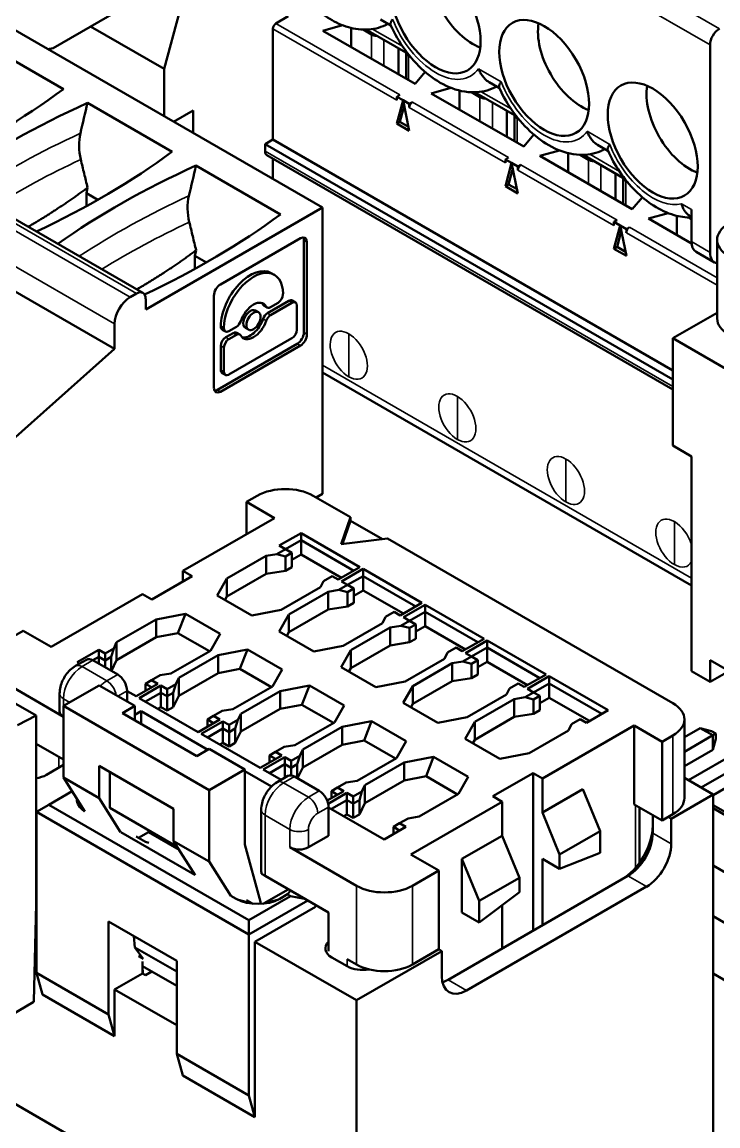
# Model space of a CAD drawing. Header units: millimetres. Extents: x 3100 to 5091, y 868 to 1900.
# Drawn here: x 4129.36 to 4145.22, y 1702.37 to 1727.55 of the extents above; entities that cross this region are included whole.
import ezdxf

# ---------------------------------------------------------------- set-up
doc = ezdxf.new("R2010")
doc.units = ezdxf.units.MM
doc.header["$LTSCALE"] = 1.8
doc.layers.add('외형선(ISO)', color=7, linetype='Continuous', lineweight=50)
doc.layers.add('좁은 외형선(ISO)', color=7, linetype='Continuous', lineweight=35)

msp = doc.modelspace()

# ---------------------------------------------------------------- linework, layer by layer
at = {"layer": '외형선(ISO)'}
for p, q in [((4126.163, 1729.117), (4136.204, 1723.32)), ((4132.436, 1728.329), (4130.066, 1726.961)), ((4132.598, 1726.485), (4132.951, 1727.81)), ((4135.421, 1727.685), (4135.143, 1727.525)), ((4137.764, 1727.476), (4137.529, 1727.612)), ((4130.919, 1727.454), (4132.598, 1726.485)), ((4135.073, 1724.871), (4135.073, 1727.402)), ((4136.659, 1727.483), (4136.211, 1727.357)), ((4136.211, 1727.357), (4138.318, 1726.141)), ((4136.858, 1726.984), (4136.858, 1727.42)), ((4137.321, 1727.272), (4137.131, 1727.381)), ((4137.196, 1727.381), (4138.159, 1726.826)), ((4122.071, 1727.172), (4132.111, 1721.375)), ((4128.371, 1727.137), (4130.299, 1726.023)), ((4145.043, 1722.299), (4145.043, 1727.035)), ((4129.946, 1726.933), (4130.066, 1726.961)), ((4130.066, 1726.961), (4130.066, 1726.961)), ((4137.937, 1726.361), (4137.937, 1726.954)), ((4138.111, 1726.853), (4138.111, 1726.26)), ((4138.215, 1726.756), (4138.17, 1726.782)), ((4141.937, 1726.777), (4142.03, 1726.617)), ((4132.598, 1725.402), (4132.598, 1726.485)), ((4138.318, 1726.141), (4138.549, 1726.415)), ((4138.686, 1725.928), (4139.134, 1726.054)), ((4140.239, 1726.047), (4140.003, 1726.183)), ((4131.466, 1720.095), (4121.426, 1725.892)), ((4138.043, 1725.769), (4137.9, 1725.239)), ((4137.901, 1725.851), (4137.972, 1725.892)), ((4137.901, 1725.851), (4138.043, 1725.769)), ((4137.901, 1725.769), (4137.901, 1725.851)), ((4138.043, 1725.769), (4138.184, 1725.688)), ((4138.185, 1725.075), (4138.043, 1725.769)), ((4138.686, 1725.928), (4140.793, 1724.712)), ((4139.333, 1725.555), (4139.333, 1725.991)), ((4139.606, 1725.953), (4139.796, 1725.843)), ((4139.671, 1725.952), (4140.633, 1725.397)), ((4130.846, 1725.708), (4132.774, 1724.594)), ((4133.255, 1725.537), (4132.81, 1725.279)), ((4133.255, 1725.022), (4133.255, 1725.537)), ((4137.971, 1725.28), (4138.068, 1725.643)), ((4138.184, 1725.688), (4138.255, 1725.728)), ((4138.184, 1725.688), (4138.184, 1725.606)), ((4140.411, 1724.932), (4140.411, 1725.525)), ((4137.9, 1725.239), (4137.971, 1725.28)), ((4138.166, 1725.167), (4137.971, 1725.28)), ((4140.586, 1725.424), (4140.586, 1724.831)), ((4140.69, 1725.327), (4140.645, 1725.353)), ((4144.412, 1725.348), (4144.505, 1725.188)), ((4137.9, 1725.239), (4138.185, 1725.075)), ((4134.896, 1724.769), (4135.073, 1724.871)), ((4144.194, 1719.401), (4134.896, 1724.769)), ((4134.896, 1724.606), (4134.896, 1724.769)), ((4144.194, 1719.605), (4135.073, 1724.871)), ((4140.793, 1724.712), (4141.024, 1724.986)), ((4142.713, 1724.618), (4142.478, 1724.754)), ((4134.937, 1724.514), (4144.194, 1719.17)), ((4141.161, 1724.5), (4141.609, 1724.625)), ((4141.161, 1724.5), (4143.268, 1723.283)), ((4141.808, 1724.126), (4141.808, 1724.562)), ((4142.081, 1724.524), (4142.271, 1724.414)), ((4142.146, 1724.523), (4143.108, 1723.968)), ((4133.321, 1724.279), (4135.249, 1723.166)), ((4135.073, 1723.973), (4135.073, 1724.436)), ((4140.517, 1724.34), (4140.375, 1723.81)), ((4140.376, 1724.422), (4140.447, 1724.463)), ((4140.376, 1724.422), (4140.517, 1724.34)), ((4140.376, 1724.34), (4140.376, 1724.422)), ((4140.66, 1723.646), (4140.517, 1724.34)), ((4140.517, 1724.34), (4140.659, 1724.259)), ((4140.659, 1724.259), (4140.73, 1724.3)), ((4140.659, 1724.259), (4140.659, 1724.177)), ((4140.446, 1723.851), (4140.543, 1724.214)), ((4142.886, 1723.503), (4142.886, 1724.096)), ((4143.061, 1723.995), (4143.061, 1723.403)), ((4130.823, 1723.65), (4130.849, 1723.776)), ((4140.375, 1723.81), (4140.446, 1723.851)), ((4140.375, 1723.81), (4140.66, 1723.646)), ((4140.641, 1723.739), (4140.446, 1723.851)), ((4143.165, 1723.898), (4143.12, 1723.924)), ((4131.084, 1723.5), (4130.823, 1723.65)), ((4130.823, 1723.353), (4130.823, 1723.65)), ((4143.268, 1723.283), (4143.499, 1723.557)), ((4132.174, 1720.993), (4136.204, 1723.32)), ((4136.204, 1723.32), (4136.204, 1716.788)), ((4144.619, 1723.279), (4144.619, 1722.544)), ((4142.851, 1722.993), (4142.922, 1723.034)), ((4142.851, 1722.911), (4142.851, 1722.993)), ((4142.851, 1722.993), (4142.992, 1722.911)), ((4143.636, 1723.071), (4144.084, 1723.196)), ((4144.621, 1722.502), (4143.636, 1723.071)), ((4144.283, 1722.697), (4144.283, 1723.133)), ((4144.556, 1723.095), (4144.619, 1723.058)), ((4144.619, 1723.11), (4144.574, 1723.136)), ((4142.992, 1722.911), (4142.85, 1722.381)), ((4142.921, 1722.422), (4143.018, 1722.785)), ((4143.134, 1722.217), (4142.992, 1722.911)), ((4142.992, 1722.911), (4143.134, 1722.83)), ((4143.134, 1722.83), (4143.204, 1722.871)), ((4143.134, 1722.83), (4143.134, 1722.748)), ((4133.878, 1721.569), (4135.702, 1722.621)), ((4135.78, 1722.576), (4135.78, 1720.471)), ((4135.851, 1722.535), (4135.851, 1720.43)), ((4145.204, 1720.789), (4145.204, 1722.585)), ((4133.298, 1722.222), (4133.324, 1722.347)), ((4142.85, 1722.381), (4142.921, 1722.422)), ((4142.85, 1722.381), (4143.134, 1722.217)), ((4143.115, 1722.31), (4142.921, 1722.422)), ((4144.722, 1722.315), (4145.147, 1722.07)), ((4133.559, 1722.071), (4133.298, 1722.222)), ((4133.298, 1721.924), (4133.298, 1722.222)), ((4135.037, 1721.828), (4135.107, 1721.787)), ((4131.82, 1721.278), (4131.961, 1721.36)), ((4132.174, 1721.238), (4132.174, 1720.993)), ((4133.729, 1719.205), (4133.729, 1721.31)), ((4135.304, 1721.341), (4135.304, 1721.352)), ((4134.675, 1720.972), (4134.746, 1720.932)), ((4134.873, 1721.083), (4134.944, 1721.042)), ((4134.952, 1720.91), (4135.438, 1721.191)), ((4135.509, 1721.15), (4135.023, 1720.87)), ((4135.023, 1721.05), (4135.192, 1721.148)), ((4135.517, 1721.199), (4135.588, 1721.158)), ((4135.621, 1720.533), (4135.621, 1721.086)), ((4144.194, 1720.34), (4145.204, 1720.922)), ((4131.466, 1720.095), (4131.466, 1720.666)), ((4133.888, 1720.616), (4133.888, 1720.605)), ((4133.921, 1720.533), (4133.992, 1720.492)), ((4133.959, 1720.575), (4133.959, 1720.565)), ((4134.071, 1720.5), (4134.241, 1720.598)), ((4134.249, 1720.467), (4134.32, 1720.426)), ((4134.447, 1720.577), (4134.517, 1720.536)), ((4134, 1720.361), (4134.17, 1720.459)), ((4134.241, 1720.418), (4134.071, 1720.32)), ((4134.071, 1719.509), (4135.509, 1720.34)), ((4144.194, 1717.89), (4144.194, 1720.34)), ((4146.369, 1719.084), (4144.194, 1720.34)), ((4128.779, 1717.712), (4131.466, 1720.095)), ((4133.808, 1719.16), (4135.631, 1720.213)), ((4135.702, 1720.172), (4133.878, 1719.119)), ((4133.888, 1719.615), (4133.888, 1720.167)), ((4133.959, 1720.126), (4133.959, 1719.574)), ((4133.921, 1719.542), (4133.992, 1719.502)), ((4136.204, 1719.558), (4144.619, 1714.7)), ((4117.303, 1718.872), (4129.674, 1711.73)), ((4144.194, 1717.89), (4144.619, 1717.645)), ((4144.619, 1712.746), (4144.619, 1717.645)), ((4134.719, 1716.747), (4134.472, 1716.604)), ((4135.992, 1716.747), (4136.841, 1716.257)), ((4136.204, 1716.788), (4136.063, 1716.706)), ((4134.472, 1715.869), (4134.472, 1716.604)), ((4134.472, 1716.604), (4135.108, 1716.237)), ((4133.022, 1715.032), (4135.108, 1716.237)), ((4136.841, 1716.257), (4136.628, 1715.645)), ((4136.841, 1716.257), (4136.841, 1716.175)), ((4136.841, 1716.175), (4136.658, 1715.648)), ((4137.571, 1715.754), (4136.841, 1716.175)), ((4135.716, 1715.894), (4135.221, 1715.608)), ((4135.716, 1715.73), (4135.363, 1715.526)), ((4137.06, 1715.118), (4135.716, 1715.894)), ((4135.716, 1715.894), (4135.716, 1715.73)), ((4135.716, 1715.73), (4135.716, 1715.404)), ((4136.918, 1715.036), (4135.716, 1715.73)), ((4136.628, 1715.645), (4137.689, 1715.767)), ((4137.689, 1715.767), (4144.194, 1712.011)), ((4135.363, 1715.526), (4135.166, 1715.413)), ((4135.221, 1715.608), (4135.363, 1715.526)), ((4135.363, 1715.526), (4135.504, 1715.445)), ((4135.504, 1715.445), (4135.363, 1715.363)), ((4135.504, 1715.445), (4135.504, 1715.118)), ((4134.023, 1714.855), (4134.921, 1715.373)), ((4135.166, 1715.413), (4134.921, 1715.373)), ((4134.921, 1715.373), (4134.921, 1714.965)), ((4135.166, 1715.413), (4135.363, 1715.363)), ((4135.363, 1715.363), (4135.363, 1715.036)), ((4135.716, 1715.404), (4135.504, 1715.281)), ((4136.635, 1714.873), (4135.716, 1715.404)), ((4133.022, 1715.032), (4133.022, 1714.787)), ((4133.234, 1714.91), (4133.022, 1715.032)), ((4134.023, 1714.446), (4134.921, 1714.965)), ((4135.363, 1715.036), (4134.921, 1714.965)), ((4135.504, 1715.118), (4135.363, 1715.036)), ((4136.565, 1714.832), (4137.06, 1715.118)), ((4137.13, 1715.077), (4136.635, 1714.791)), ((4138.474, 1714.302), (4137.13, 1715.077)), ((4137.13, 1715.077), (4137.13, 1714.914)), ((4132.315, 1714.379), (4133.234, 1714.91)), ((4133.8, 1714.469), (4134.023, 1714.855)), ((4134.023, 1714.855), (4134.023, 1714.446)), ((4136.158, 1714.659), (4136.227, 1714.8)), ((4136.227, 1714.8), (4136.423, 1714.914)), ((4136.423, 1714.914), (4136.565, 1714.832)), ((4136.777, 1714.71), (4136.58, 1714.596)), ((4136.635, 1714.791), (4136.777, 1714.71)), ((4137.13, 1714.914), (4136.777, 1714.71)), ((4136.777, 1714.71), (4136.918, 1714.628)), ((4137.13, 1714.914), (4137.13, 1714.587)), ((4138.333, 1714.22), (4137.13, 1714.914)), ((4130.017, 1713.297), (4132.103, 1714.502)), ((4132.103, 1714.502), (4132.315, 1714.379)), ((4134.592, 1714.012), (4133.8, 1714.469)), ((4133.977, 1714.367), (4134.023, 1714.446)), ((4136.158, 1714.659), (4135.26, 1714.14)), ((4135.437, 1714.038), (4136.335, 1714.557)), ((4136.58, 1714.596), (4136.335, 1714.557)), ((4136.335, 1714.557), (4136.335, 1714.148)), ((4136.58, 1714.596), (4136.777, 1714.546)), ((4136.918, 1714.628), (4136.777, 1714.546)), ((4136.777, 1714.546), (4136.777, 1714.22)), ((4136.918, 1714.628), (4136.918, 1714.302)), ((4137.13, 1714.587), (4136.918, 1714.465)), ((4138.05, 1714.057), (4137.13, 1714.587)), ((4136.777, 1714.22), (4136.335, 1714.148)), ((4136.918, 1714.302), (4136.777, 1714.22)), ((4137.979, 1714.016), (4138.474, 1714.302)), ((4138.545, 1714.261), (4138.05, 1713.975)), ((4139.888, 1713.485), (4138.545, 1714.261)), ((4138.545, 1714.261), (4138.545, 1714.097)), ((4131.512, 1713.405), (4132.41, 1713.924)), ((4132.41, 1713.924), (4133.079, 1714.052)), ((4132.41, 1713.924), (4132.41, 1713.516)), ((4132.909, 1713.612), (4133.079, 1714.052)), ((4133.079, 1714.052), (4133.871, 1713.595)), ((4135.26, 1714.14), (4134.592, 1714.012)), ((4135.214, 1713.652), (4135.437, 1714.038)), ((4135.437, 1713.63), (4136.335, 1714.148)), ((4135.437, 1714.038), (4135.437, 1713.63)), ((4137.572, 1713.842), (4137.641, 1713.984)), ((4137.641, 1713.984), (4137.838, 1714.097)), ((4137.838, 1714.097), (4137.979, 1714.016)), ((4138.05, 1713.975), (4138.191, 1713.893)), ((4138.545, 1714.097), (4138.191, 1713.893)), ((4138.545, 1714.097), (4138.545, 1713.771)), ((4139.747, 1713.403), (4138.545, 1714.097)), ((4129.381, 1713.665), (4128.779, 1713.318)), ((4129.381, 1713.665), (4130.017, 1713.297)), ((4137.572, 1713.842), (4136.674, 1713.324)), ((4136.851, 1713.222), (4137.749, 1713.74)), ((4137.995, 1713.78), (4137.749, 1713.74)), ((4137.749, 1713.74), (4137.749, 1713.332)), ((4138.191, 1713.893), (4137.995, 1713.78)), ((4137.995, 1713.78), (4138.191, 1713.73)), ((4138.191, 1713.893), (4138.333, 1713.812)), ((4138.333, 1713.812), (4138.191, 1713.73)), ((4138.191, 1713.73), (4138.191, 1713.403)), ((4138.333, 1713.812), (4138.333, 1713.485)), ((4138.545, 1713.771), (4138.333, 1713.648)), ((4139.464, 1713.24), (4138.545, 1713.771)), ((4131.512, 1712.997), (4132.41, 1713.516)), ((4132.41, 1713.516), (4132.909, 1713.612)), ((4132.909, 1713.612), (4133.627, 1713.197)), ((4133.871, 1713.595), (4133.648, 1713.209)), ((4136.006, 1713.195), (4135.214, 1713.652)), ((4135.391, 1713.55), (4135.437, 1713.63)), ((4138.333, 1713.485), (4138.191, 1713.403)), ((4139.393, 1713.199), (4139.888, 1713.485)), ((4139.959, 1713.444), (4139.464, 1713.158)), ((4141.302, 1712.669), (4139.959, 1713.444)), ((4139.959, 1713.444), (4139.959, 1713.281)), ((4131.106, 1713.232), (4130.611, 1712.946)), ((4131.247, 1713.15), (4131.106, 1713.232)), ((4131.106, 1713.232), (4131.106, 1713.069)), ((4131.444, 1713.264), (4131.247, 1713.15)), ((4131.444, 1713.264), (4131.389, 1713.069)), ((4131.512, 1713.405), (4131.444, 1713.264)), ((4131.512, 1713.405), (4131.512, 1712.997)), ((4133.648, 1713.209), (4132.75, 1712.691)), ((4133.825, 1713.107), (4134.493, 1713.236)), ((4134.323, 1712.795), (4134.493, 1713.236)), ((4134.493, 1713.236), (4135.285, 1712.779)), ((4136.674, 1713.324), (4136.006, 1713.195)), ((4136.628, 1712.836), (4136.851, 1713.222)), ((4136.851, 1712.813), (4137.749, 1713.332)), ((4136.851, 1713.222), (4136.851, 1712.813)), ((4138.191, 1713.403), (4137.749, 1713.332)), ((4138.987, 1713.026), (4139.055, 1713.167)), ((4139.055, 1713.167), (4139.252, 1713.281)), ((4139.252, 1713.281), (4139.393, 1713.199)), ((4139.959, 1713.281), (4139.605, 1713.077)), ((4139.959, 1713.281), (4139.959, 1712.954)), ((4141.161, 1712.587), (4139.959, 1713.281)), ((4130.574, 1712.863), (4130.822, 1713.006)), ((4130.611, 1712.946), (4130.664, 1712.915)), ((4131.106, 1713.069), (4130.972, 1712.991)), ((4131.537, 1712.664), (4130.972, 1712.991)), ((4131.106, 1713.069), (4131.106, 1712.913)), ((4131.247, 1712.987), (4131.106, 1713.069)), ((4131.247, 1713.15), (4131.247, 1712.987)), ((4131.389, 1713.069), (4131.247, 1712.987)), ((4131.247, 1712.987), (4131.247, 1712.832)), ((4131.389, 1713.069), (4131.389, 1712.75)), ((4131.512, 1712.997), (4131.392, 1712.748)), ((4132.927, 1712.589), (4133.825, 1713.107)), ((4133.825, 1713.107), (4133.825, 1712.699)), ((4138.987, 1713.026), (4138.089, 1712.507)), ((4138.265, 1712.405), (4139.163, 1712.924)), ((4139.409, 1712.963), (4139.163, 1712.924)), ((4139.163, 1712.924), (4139.163, 1712.515)), ((4139.605, 1713.077), (4139.409, 1712.963)), ((4139.409, 1712.963), (4139.605, 1712.913)), ((4139.464, 1713.158), (4139.605, 1713.077)), ((4139.605, 1713.077), (4139.747, 1712.995)), ((4139.747, 1712.995), (4139.605, 1712.913)), ((4139.605, 1712.913), (4139.605, 1712.587)), ((4139.747, 1712.995), (4139.747, 1712.669)), ((4139.959, 1712.954), (4139.747, 1712.832)), ((4140.878, 1712.424), (4139.959, 1712.954)), ((4145.043, 1712.501), (4145.043, 1712.991)), ((4152.821, 1708.5), (4145.043, 1712.991)), ((4132.504, 1712.651), (4132.75, 1712.691)), ((4132.927, 1712.181), (4133.825, 1712.699)), ((4133.825, 1712.699), (4134.323, 1712.795)), ((4134.323, 1712.795), (4135.041, 1712.381)), ((4135.285, 1712.779), (4135.062, 1712.393)), ((4137.42, 1712.379), (4136.628, 1712.836)), ((4136.805, 1712.734), (4136.851, 1712.813)), ((4139.747, 1712.669), (4139.605, 1712.587)), ((4140.807, 1712.383), (4141.302, 1712.669)), ((4145.043, 1712.501), (4144.619, 1712.746)), ((4145.043, 1712.501), (4145.467, 1712.746)), ((4130.3, 1711.705), (4128.779, 1712.583)), ((4131.113, 1712.419), (4130.3, 1711.95)), ((4131.113, 1712.419), (4131.926, 1711.95)), ((4131.954, 1712.17), (4132.449, 1712.456)), ((4132.52, 1712.415), (4132.025, 1712.13)), ((4132.308, 1712.538), (4132.167, 1712.456)), ((4132.167, 1712.456), (4132.167, 1712.293)), ((4132.308, 1712.375), (4132.167, 1712.456)), ((4132.308, 1712.538), (4132.504, 1712.651)), ((4132.449, 1712.456), (4132.308, 1712.538)), ((4132.662, 1712.334), (4132.52, 1712.415)), ((4132.52, 1712.415), (4132.52, 1712.252)), ((4132.858, 1712.447), (4132.662, 1712.334)), ((4132.858, 1712.447), (4132.803, 1712.252)), ((4132.927, 1712.589), (4132.858, 1712.447)), ((4132.927, 1712.589), (4132.927, 1712.181)), ((4135.239, 1712.291), (4135.907, 1712.419)), ((4135.737, 1711.979), (4135.907, 1712.419)), ((4135.907, 1712.419), (4136.699, 1711.962)), ((4138.089, 1712.507), (4137.42, 1712.379)), ((4138.265, 1711.997), (4139.163, 1712.515)), ((4139.605, 1712.587), (4139.163, 1712.515)), ((4140.47, 1712.351), (4140.666, 1712.464)), ((4140.666, 1712.464), (4140.807, 1712.383)), ((4141.373, 1712.628), (4140.878, 1712.342)), ((4141.373, 1712.464), (4141.02, 1712.26)), ((4142.717, 1711.852), (4141.373, 1712.628)), ((4141.373, 1712.628), (4141.373, 1712.464)), ((4142.575, 1711.77), (4141.373, 1712.464)), ((4141.373, 1712.464), (4141.373, 1712.138)), ((4130.212, 1711.828), (4130.212, 1712.236)), ((4131.749, 1712.052), (4131.749, 1712.297)), ((4131.749, 1712.289), (4131.954, 1712.17)), ((4132.52, 1712.252), (4132.167, 1712.048)), ((4132.52, 1712.252), (4132.52, 1711.926)), ((4132.662, 1712.17), (4132.52, 1712.252)), ((4132.662, 1712.334), (4132.662, 1712.17)), ((4132.803, 1712.252), (4132.662, 1712.17)), ((4132.662, 1712.17), (4132.662, 1711.844)), ((4132.803, 1712.252), (4132.803, 1711.926)), ((4132.927, 1712.181), (4132.803, 1711.926)), ((4135.062, 1712.393), (4134.164, 1711.874)), ((4134.341, 1711.772), (4135.239, 1712.291)), ((4135.239, 1712.291), (4135.239, 1711.883)), ((4138.043, 1712.019), (4138.265, 1712.405)), ((4138.265, 1712.405), (4138.265, 1711.997)), ((4140.401, 1712.209), (4139.503, 1711.691)), ((4140.401, 1712.209), (4140.47, 1712.351)), ((4141.02, 1712.26), (4140.823, 1712.147)), ((4140.878, 1712.342), (4141.02, 1712.26)), ((4141.02, 1712.26), (4141.161, 1712.179)), ((4141.161, 1712.179), (4141.02, 1712.097)), ((4141.161, 1712.179), (4141.161, 1711.852)), ((4130.3, 1711.95), (4133.623, 1710.031)), ((4130.3, 1711.95), (4130.3, 1710.317)), ((4131.926, 1711.95), (4131.643, 1711.787)), ((4131.926, 1711.623), (4131.926, 1711.95)), ((4132.025, 1712.13), (4133.369, 1711.354)), ((4132.52, 1711.926), (4132.449, 1711.885)), ((4132.662, 1711.844), (4132.52, 1711.926)), ((4132.803, 1711.926), (4132.662, 1711.844)), ((4135.239, 1711.883), (4135.737, 1711.979)), ((4135.737, 1711.979), (4136.455, 1711.564)), ((4136.699, 1711.962), (4136.476, 1711.576)), ((4138.835, 1711.562), (4138.043, 1712.019)), ((4138.219, 1711.917), (4138.265, 1711.997)), ((4139.68, 1711.589), (4140.578, 1712.107)), ((4140.823, 1712.147), (4140.578, 1712.107)), ((4140.578, 1712.107), (4140.578, 1711.699)), ((4140.823, 1712.147), (4141.02, 1712.097)), ((4141.02, 1712.097), (4141.02, 1711.77)), ((4141.373, 1712.138), (4141.161, 1712.015)), ((4142.292, 1711.607), (4141.373, 1712.138)), ((4129.25, 1711.511), (4129.674, 1711.73)), ((4129.674, 1711.73), (4129.674, 1707.429)), ((4131.643, 1711.787), (4133.34, 1710.807)), ((4131.926, 1711.746), (4132.068, 1711.828)), ((4133.588, 1710.95), (4132.068, 1711.828)), ((4132.068, 1711.828), (4132.068, 1711.542)), ((4133.722, 1711.721), (4133.581, 1711.64)), ((4133.722, 1711.721), (4133.919, 1711.835)), ((4133.864, 1711.64), (4133.722, 1711.721)), ((4133.919, 1711.835), (4134.164, 1711.874)), ((4134.341, 1711.772), (4134.272, 1711.631)), ((4134.341, 1711.364), (4135.239, 1711.883)), ((4134.341, 1711.772), (4134.341, 1711.364)), ((4139.503, 1711.691), (4138.835, 1711.562)), ((4139.68, 1711.18), (4140.578, 1711.699)), ((4141.02, 1711.77), (4140.578, 1711.699)), ((4141.161, 1711.852), (4141.02, 1711.77)), ((4142.222, 1711.566), (4142.717, 1711.852)), ((4133.369, 1711.354), (4133.864, 1711.64)), ((4133.934, 1711.599), (4133.439, 1711.313)), ((4133.581, 1711.64), (4133.581, 1711.476)), ((4133.722, 1711.558), (4133.581, 1711.64)), ((4133.934, 1711.436), (4133.581, 1711.231)), ((4134.076, 1711.517), (4133.934, 1711.599)), ((4133.934, 1711.599), (4133.934, 1711.436)), ((4133.934, 1711.436), (4133.934, 1711.109)), ((4134.076, 1711.354), (4133.934, 1711.436)), ((4134.272, 1711.631), (4134.076, 1711.517)), ((4134.076, 1711.517), (4134.076, 1711.354)), ((4134.217, 1711.436), (4134.076, 1711.354)), ((4134.272, 1711.631), (4134.217, 1711.436)), ((4134.217, 1711.436), (4134.217, 1711.109)), ((4136.476, 1711.576), (4135.578, 1711.058)), ((4135.755, 1710.956), (4136.653, 1711.474)), ((4136.653, 1711.474), (4137.321, 1711.603)), ((4136.653, 1711.474), (4136.653, 1711.066)), ((4137.152, 1711.162), (4137.321, 1711.603)), ((4137.321, 1711.603), (4138.113, 1711.146)), ((4139.457, 1711.203), (4139.68, 1711.589)), ((4139.68, 1711.589), (4139.68, 1711.18)), ((4143.311, 1711.501), (4141.225, 1710.297)), ((4141.815, 1711.393), (4141.884, 1711.535)), ((4141.884, 1711.535), (4142.08, 1711.648)), ((4142.08, 1711.648), (4142.222, 1711.566)), ((4143.947, 1711.134), (4143.311, 1711.501)), ((4143.311, 1711.501), (4143.311, 1709.705)), ((4144.458, 1709.848), (4144.458, 1711.644)), ((4144.458, 1711.238), (4144.818, 1711.446)), ((4144.818, 1711.446), (4145.105, 1711.28)), ((4144.818, 1711.446), (4145.073, 1711.377)), ((4133.439, 1711.313), (4134.783, 1710.537)), ((4134.076, 1711.354), (4134.076, 1711.027)), ((4134.341, 1711.364), (4134.217, 1711.109)), ((4136.653, 1711.066), (4137.152, 1711.162)), ((4137.152, 1711.162), (4137.869, 1710.748)), ((4140.249, 1710.746), (4139.457, 1711.203)), ((4139.634, 1711.101), (4139.68, 1711.18)), ((4141.815, 1711.393), (4140.917, 1710.874)), ((4144.194, 1711.276), (4143.947, 1711.134)), ((4145.105, 1711.28), (4144.458, 1710.906)), ((4145.073, 1711.377), (4145.173, 1711.319)), ((4145.173, 1711.319), (4145.105, 1711.28)), ((4145.105, 1711.28), (4145.105, 1710.948)), ((4145.105, 1710.948), (4145.173, 1711.203)), ((4145.173, 1711.203), (4145.173, 1711.319)), ((4130.088, 1710.848), (4129.674, 1711.087)), ((4133.623, 1710.97), (4133.34, 1710.807)), ((4133.623, 1710.97), (4134.436, 1710.501)), ((4133.934, 1711.109), (4133.864, 1711.068)), ((4134.076, 1711.027), (4133.934, 1711.109)), ((4134.217, 1711.109), (4134.076, 1711.027)), ((4135.136, 1710.905), (4134.995, 1710.823)), ((4135.136, 1710.905), (4135.333, 1711.018)), ((4135.278, 1710.823), (4135.136, 1710.905)), ((4135.333, 1711.018), (4135.578, 1711.058)), ((4135.755, 1710.956), (4135.686, 1710.814)), ((4135.755, 1710.548), (4136.653, 1711.066)), ((4135.755, 1710.956), (4135.755, 1710.548)), ((4138.113, 1711.146), (4137.891, 1710.76)), ((4143.947, 1709.337), (4143.947, 1711.134)), ((4144.458, 1710.574), (4145.105, 1710.948)), ((4144.551, 1710.254), (4145.716, 1710.927)), ((4130.3, 1710.725), (4130.088, 1710.848)), ((4134.783, 1710.537), (4135.278, 1710.823)), ((4135.349, 1710.782), (4134.854, 1710.497)), ((4134.995, 1710.823), (4134.995, 1710.66)), ((4135.136, 1710.742), (4134.995, 1710.823)), ((4135.49, 1710.701), (4135.349, 1710.782)), ((4135.349, 1710.782), (4135.349, 1710.619)), ((4135.686, 1710.814), (4135.49, 1710.701)), ((4135.49, 1710.701), (4135.49, 1710.537)), ((4135.686, 1710.814), (4135.631, 1710.619)), ((4137.891, 1710.76), (4136.993, 1710.241)), ((4137.169, 1710.139), (4138.067, 1710.658)), ((4138.067, 1710.658), (4138.736, 1710.787)), ((4138.067, 1710.658), (4138.067, 1710.25)), ((4138.566, 1710.346), (4138.736, 1710.787)), ((4138.736, 1710.787), (4139.528, 1710.329)), ((4140.917, 1710.874), (4140.249, 1710.746)), ((4145.962, 1710.737), (4144.838, 1710.088)), ((4130.3, 1710.603), (4129.911, 1710.378)), ((4131.113, 1709.848), (4131.113, 1710.582)), ((4131.113, 1710.582), (4132.81, 1709.603)), ((4131.36, 1710.439), (4131.36, 1709.623)), ((4134.436, 1710.501), (4133.623, 1710.031)), ((4134.436, 1708.786), (4134.436, 1710.501)), ((4135.041, 1710.111), (4134.436, 1710.46)), ((4134.854, 1710.497), (4135.261, 1710.262)), ((4135.349, 1710.619), (4134.995, 1710.415)), ((4135.349, 1710.619), (4135.349, 1710.312)), ((4135.49, 1710.537), (4135.349, 1710.619)), ((4135.631, 1710.619), (4135.49, 1710.537)), ((4135.49, 1710.537), (4135.49, 1710.365)), ((4135.631, 1710.619), (4135.631, 1710.301)), ((4135.755, 1710.548), (4135.634, 1710.299)), ((4141.012, 1710.419), (4140.093, 1709.888)), ((4141.012, 1710.419), (4141.012, 1706.826)), ((4141.225, 1710.297), (4141.012, 1710.419)), ((4144.55, 1710.254), (4144.817, 1710.409)), ((4144.817, 1710.409), (4144.818, 1710.408)), ((4144.817, 1710.409), (4144.818, 1710.409)), ((4145.114, 1709.916), (4146.003, 1710.429)), ((4130.3, 1710.317), (4131.113, 1709.848)), ((4130.3, 1710.317), (4130.79, 1709.539)), ((4135.17, 1710.209), (4135.418, 1710.352)), ((4135.568, 1710.337), (4136.133, 1710.011)), ((4136.551, 1710.088), (4136.747, 1710.202)), ((4136.747, 1710.202), (4136.993, 1710.241)), ((4137.169, 1710.139), (4137.101, 1709.998)), ((4137.169, 1709.731), (4138.067, 1710.25)), ((4137.169, 1710.139), (4137.169, 1709.731)), ((4138.067, 1710.25), (4138.566, 1710.346)), ((4138.566, 1710.346), (4139.284, 1709.931)), ((4139.528, 1710.329), (4139.305, 1709.943)), ((4141.225, 1709.521), (4141.225, 1710.297)), ((4145.114, 1709.929), (4144.458, 1710.308)), ((4129.964, 1709.694), (4130.498, 1710.003)), ((4133.623, 1710.031), (4133.623, 1708.398)), ((4136.315, 1709.789), (4136.692, 1710.007)), ((4136.763, 1709.966), (4136.336, 1709.72)), ((4136.551, 1710.088), (4136.409, 1710.007)), ((4136.409, 1710.007), (4136.409, 1709.843)), ((4136.551, 1709.925), (4136.409, 1710.007)), ((4136.692, 1710.007), (4136.551, 1710.088)), ((4136.904, 1709.884), (4136.763, 1709.966)), ((4136.763, 1709.966), (4136.763, 1709.803)), ((4137.101, 1709.998), (4136.904, 1709.884)), ((4137.101, 1709.998), (4137.046, 1709.803)), ((4139.305, 1709.943), (4138.407, 1709.425)), ((4140.093, 1709.888), (4140.305, 1709.766)), ((4142.144, 1710.052), (4141.225, 1709.521)), ((4142.144, 1710.052), (4142.533, 1709.092)), ((4144.159, 1709.378), (4145.114, 1709.929)), ((4145.114, 1709.929), (4145.114, 1698.498)), ((4129.964, 1709.694), (4129.681, 1709.531)), ((4134.525, 1707.061), (4129.964, 1709.694)), ((4131.113, 1709.848), (4131.603, 1709.069)), ((4136.346, 1708.99), (4136.346, 1709.643)), ((4136.346, 1709.635), (4137.611, 1708.904)), ((4136.763, 1709.803), (4136.409, 1709.599)), ((4136.904, 1709.721), (4136.763, 1709.803)), ((4136.763, 1709.803), (4136.763, 1709.476)), ((4136.904, 1709.884), (4136.904, 1709.721)), ((4137.046, 1709.803), (4136.904, 1709.721)), ((4136.904, 1709.721), (4136.904, 1709.394)), ((4137.046, 1709.803), (4137.046, 1709.476)), ((4137.169, 1709.731), (4137.046, 1709.476)), ((4140.305, 1709.766), (4138.219, 1708.562)), ((4140.305, 1709.766), (4140.305, 1708.99)), ((4143.947, 1709.337), (4143.311, 1709.705)), ((4145.114, 1709.688), (4149.703, 1707.037)), ((4129.681, 1709.449), (4129.674, 1709.454)), ((4134.525, 1706.735), (4129.681, 1709.531)), ((4129.681, 1705.857), (4129.681, 1709.531)), ((4131.36, 1709.623), (4132.891, 1708.739)), ((4132.81, 1708.868), (4132.81, 1709.603)), ((4134.808, 1708.194), (4134.808, 1709.582)), ((4136.763, 1709.476), (4136.692, 1709.435)), ((4136.904, 1709.394), (4136.763, 1709.476)), ((4137.046, 1709.476), (4136.904, 1709.394)), ((4137.965, 1709.272), (4138.161, 1709.385)), ((4138.161, 1709.385), (4138.407, 1709.425)), ((4141.613, 1708.562), (4141.225, 1709.521)), ((4143.434, 1709.634), (4143.434, 1708.373)), ((4143.735, 1709.051), (4143.735, 1709.46)), ((4143.947, 1709.337), (4144.194, 1709.48)), ((4144.159, 1709.378), (4144.088, 1709.419)), ((4154.037, 1704.463), (4145.114, 1709.615)), ((4137.611, 1708.904), (4138.106, 1709.19)), ((4137.965, 1709.272), (4137.823, 1709.19)), ((4137.965, 1709.109), (4137.823, 1709.19)), ((4137.823, 1709.19), (4137.823, 1709.027)), ((4138.106, 1709.19), (4137.965, 1709.272)), ((4144.159, 1708.807), (4144.159, 1709.378)), ((4133.297, 1708.094), (4131.606, 1709.071)), ((4131.959, 1708.969), (4132.171, 1708.846)), ((4132.012, 1708.938), (4132.241, 1709.07)), ((4132.241, 1709.07), (4132.227, 1709.123)), ((4132.934, 1708.67), (4132.241, 1709.07)), ((4135.886, 1708.725), (4136.346, 1708.99)), ((4140.305, 1708.99), (4139.386, 1708.459)), ((4140.305, 1708.99), (4140.694, 1708.031)), ((4142.533, 1709.092), (4141.613, 1708.562)), ((4142.533, 1708.602), (4142.533, 1709.092)), ((4132.242, 1708.826), (4132.171, 1708.846)), ((4132.81, 1708.868), (4133.3, 1708.089)), ((4132.81, 1708.868), (4133.623, 1708.398)), ((4134.79, 1707.48), (4134.436, 1708.786)), ((4136.982, 1707.847), (4135.462, 1708.725)), ((4133.623, 1708.398), (4134.113, 1707.62)), ((4138.856, 1708.194), (4138.219, 1708.562)), ((4139.386, 1708.459), (4139.386, 1707.235)), ((4139.775, 1707.5), (4139.386, 1708.459)), ((4141.225, 1706.949), (4141.225, 1708.459)), ((4141.225, 1708.459), (4141.613, 1708.235)), ((4141.613, 1708.235), (4142.533, 1708.602)), ((4141.613, 1708.562), (4141.613, 1708.235)), ((4134.818, 1708.116), (4134.818, 1708.149)), ((4138.856, 1708.194), (4138.255, 1707.847)), ((4138.856, 1706.398), (4138.856, 1708.194)), ((4152.904, 1703.809), (4145.114, 1708.306)), ((4134.818, 1708.116), (4134.896, 1708.072)), ((4134.896, 1708.072), (4135.674, 1707.623)), ((4139.068, 1705.704), (4143.169, 1708.072)), ((4140.694, 1708.031), (4139.775, 1707.5)), ((4140.694, 1707.704), (4140.694, 1708.031)), ((4134.24, 1707.55), (4134.116, 1707.621)), ((4135.426, 1707.765), (4134.876, 1707.448)), ((4135.409, 1707.653), (4135.23, 1707.55)), ((4135.409, 1707.653), (4135.479, 1707.735)), ((4135.409, 1707.653), (4135.479, 1707.612)), ((4136.346, 1707.235), (4135.674, 1707.623)), ((4139.492, 1705.459), (4143.593, 1707.827)), ((4139.775, 1707.01), (4140.694, 1707.704)), ((4129.674, 1707.429), (4129.625, 1705.212)), ((4134.47, 1707.519), (4134.593, 1707.448)), ((4134.525, 1707.061), (4135.479, 1707.612)), ((4134.525, 1706.735), (4135.868, 1707.51)), ((4134.796, 1707.433), (4134.79, 1707.48)), ((4135.798, 1707.551), (4135.479, 1707.612)), ((4136.045, 1707.408), (4136.045, 1707.367)), ((4139.775, 1707.5), (4139.775, 1707.01)), ((4140.305, 1707.411), (4140.305, 1706.418)), ((4134.666, 1706.571), (4136.045, 1707.367)), ((4136.346, 1707.235), (4136.346, 1706.356)), ((4139.386, 1707.235), (4139.775, 1707.01)), ((4145.114, 1707.153), (4146.952, 1706.092)), ((4131.325, 1704.908), (4131.325, 1707.031)), ((4132.881, 1706.132), (4131.325, 1707.031)), ((4134.525, 1706.735), (4134.525, 1707.061)), ((4131.925, 1706.439), (4131.9, 1706.699)), ((4134.525, 1703.06), (4134.525, 1706.735)), ((4132.881, 1705.888), (4131.925, 1706.439)), ((4132.115, 1706.183), (4131.925, 1706.439)), ((4136.982, 1705.234), (4134.666, 1706.571)), ((4134.666, 1706.571), (4134.666, 1702.571)), ((4138.255, 1706.051), (4138.856, 1706.398)), ((4138.926, 1706.357), (4138.856, 1706.398)), ((4132.01, 1706.244), (4132.115, 1706.183)), ((4132.101, 1706.122), (4132.101, 1705.845)), ((4132.881, 1704.01), (4132.881, 1706.132)), ((4136.416, 1706.214), (4136.77, 1706.01)), ((4136.77, 1706.173), (4136.982, 1706.051)), ((4136.982, 1705.234), (4138.926, 1706.357)), ((4138.926, 1706.357), (4138.926, 1705.785)), ((4132.103, 1706.01), (4132.101, 1706.013)), ((4132.881, 1705.561), (4132.103, 1706.01)), ((4132.112, 1705.839), (4132.103, 1706.01)), ((4132.171, 1705.805), (4132.315, 1705.888)), ((4131.325, 1704.908), (4129.681, 1705.857)), ((4129.822, 1705.367), (4129.681, 1705.857)), ((4132.101, 1705.845), (4131.466, 1705.479)), ((4132.171, 1705.805), (4132.101, 1705.845)), ((4145.821, 1705.438), (4145.114, 1705.847)), ((4131.466, 1704.418), (4129.822, 1705.367)), ((4131.466, 1705.479), (4132.881, 1704.663)), ((4131.466, 1705.479), (4131.466, 1704.418)), ((4129.611, 1705.188), (4129.108, 1704.898)), ((4136.982, 1697.886), (4136.982, 1705.234)), ((4131.466, 1704.418), (4131.325, 1704.908)), ((4134.525, 1703.06), (4132.881, 1704.01)), ((4133.022, 1703.52), (4132.881, 1704.01)), ((4136.133, 1698.866), (4128.355, 1703.356)), ((4134.666, 1702.571), (4133.022, 1703.52)), ((4134.666, 1702.571), (4134.525, 1703.06))]:
    msp.add_line(p, q, dxfattribs=at)
for centre, major_axis in [((4138.785, 1727.708), (-0.725, 1.256)), ((4141.26, 1726.28), (-0.725, 1.256)), ((4143.735, 1724.851), (-0.725, 1.256)), ((4134.632, 1720.734), (-0.114, -0.198))]:
    msp.add_ellipse(centre, major_axis=major_axis, ratio=0.57735, dxfattribs=at)
for centre, major_axis, ratio, start_param, end_param in [((4139.634, 1728.198), (-0.7, 1.212), 0.57735, 0.613952, 2.52764), ((4135.143, 1727.443), (-0.05, -0.0866), 0.57735, 3.926991, 5.497787), ((4142.108, 1726.769), (-0.7, 1.212), 0.57735, 0.613952, 2.52764), ((4137.463, 1727.353), (0.2, 0), 0.57735, 3.926991, 4.616874), ((4145.255, 1727.157), (-0.15, -0.26), 0.57735, 3.926991, 5.497787), ((4138.311, 1726.863), (-0.2, 0), 0.57735, 0.095515, 0.785398), ((4114.553, 1733.142), (20, 0), 0.57735, 5.397834, 5.618878), ((4144.583, 1725.341), (-0.7, 1.212), 0.57735, 0.613952, 2.52764), ((4139.938, 1725.924), (0.2, 0), 0.57735, 3.926991, 4.616874), ((4143.176, 1716.616), (-20, 0), 0.57735, 5.376697, 5.59774), ((4143.176, 1709.255), (-13.016, -69.532), 0.218386, 4.514556, 4.524759), ((4138.255, 1725.647), (-0.05, -0.0866), 0.57735, 3.926991, 5.497787), ((4140.786, 1725.434), (-0.2, 0), 0.57735, 0.095515, 0.785398), ((4131.398, 1724.604), (-0.213, 0.99), 0.718086, 0.992119, 1.603505), ((4117.027, 1731.713), (20, 0), 0.57735, 5.397834, 5.618878), ((4135.037, 1724.687), (-0.1, -0.173), 0.57735, 5.497787, 6.283185), ((4145.651, 1715.187), (-20, 0), 0.57735, 5.376697, 5.59774), ((4145.651, 1707.826), (-13.016, -69.532), 0.218386, 4.514556, 4.524759), ((4140.73, 1724.218), (-0.05, -0.0866), 0.57735, 3.926991, 5.497787), ((4142.413, 1724.495), (0.2, 0), 0.57735, 3.926991, 4.616874), ((4143.261, 1724.006), (-0.2, 0), 0.57735, 0.095515, 0.785398), ((4133.872, 1723.175), (-0.213, 0.99), 0.718086, 0.992119, 1.603505), ((4119.502, 1730.284), (20, 0), 0.57735, 5.396921, 5.618878), ((4143.204, 1722.789), (-0.05, -0.0866), 0.57735, 3.926991, 5.497787), ((4146.104, 1722.585), (-0.9, 0), 0.57735, 5.497787, 7.068583), ((4135.702, 1722.449), (0.105, 0.183), 0.57735, 5.497787, 7.068583), ((4135.631, 1722.49), (0.105, 0.183), 0.57735, 5.497787, 5.941106), ((4144.972, 1722.748), (-0.25, -0.433), 0.57735, 5.497787, 6.283185), ((4145.397, 1722.503), (-0.25, -0.433), 0.57735, 5.497787, 6.491497), ((4134.561, 1721.004), (0.476, 0.824), 0.57735, 0, 2.356194), ((4134.632, 1720.963), (0.476, 0.824), 0.57735, 5.497787, 8.63938), ((4133.878, 1721.397), (-0.105, -0.183), 0.57735, 3.926991, 5.497787), ((4131.82, 1720.87), (-0.25, -0.433), 0.57735, 3.926991, 5.497787), ((4131.961, 1721.115), (0.15, 0.26), 0.57735, 5.497787, 7.068583), ((4135.192, 1721.277), (0.079, 0.137), 0.57735, 3.926991, 5.497787), ((4134.632, 1720.734), (0.228, 0.396), 0.57735, 5.949564, 8.187603), ((4134.561, 1720.775), (0.114, 0.198), 0.57735, 0, 3.141593), ((4134.561, 1720.775), (0.228, 0.396), 0.57735, 5.949564, 6.127739), ((4134.952, 1721.22), (-0.079, -0.137), 0.57735, 5.949564, 6.283185), ((4135.023, 1721.179), (-0.079, -0.137), 0.57735, 5.949564, 7.068583), ((4135.438, 1721.062), (0.079, 0.137), 0.57735, 0, 0.785398), ((4135.509, 1721.021), (0.079, 0.137), 0.57735, 5.497787, 7.068583), ((4134.241, 1720.727), (0.079, 0.137), 0.57735, 3.926991, 5.04601), ((4134.632, 1720.734), (-0.228, -0.396), 0.57735, 5.949564, 8.187603), ((4134.561, 1720.775), (-0.228, -0.396), 0.57735, 0.155447, 1.904417), ((4134.952, 1720.781), (-0.079, -0.137), 0.57735, 3.926991, 5.04601), ((4135.023, 1720.74), (-0.079, -0.137), 0.57735, 3.926991, 5.04601), ((4146.104, 1720.789), (-0.9, 0), 0.57735, 0, 0.785398), ((4134, 1720.67), (-0.079, -0.137), 0.57735, 5.497787, 6.283185), ((4134.071, 1720.629), (-0.079, -0.137), 0.57735, 5.497787, 7.068583), ((4134.17, 1720.33), (0.079, 0.137), 0.57735, 0, 0.785398), ((4135.509, 1720.469), (0.079, 0.137), 0.57735, 3.926991, 5.497787), ((4135.631, 1720.385), (0.105, 0.183), 0.57735, 3.926991, 5.497787), ((4134, 1720.232), (-0.079, -0.137), 0.57735, 3.926991, 5.497787), ((4134.071, 1720.191), (-0.079, -0.137), 0.57735, 3.926991, 5.497787), ((4134.241, 1720.289), (0.079, 0.137), 0.57735, 5.949564, 7.068583), ((4135.702, 1720.344), (0.105, 0.183), 0.57735, 3.926991, 5.497787), ((4134, 1719.679), (-0.079, -0.137), 0.57735, 5.497787, 6.283185), ((4134.071, 1719.638), (-0.079, -0.137), 0.57735, 5.497787, 7.068583), ((4133.878, 1719.291), (-0.105, -0.183), 0.57735, 5.497787, 7.068583), ((4133.808, 1719.332), (-0.105, -0.183), 0.57735, 0.342079, 0.785398), ((4135.356, 1716.38), (-0.9, 0), 0.57735, 3.926991, 5.497787), ((4130.972, 1712.746), (-0.15, 0.26), 0.57735, 5.497787, 6.283185), ((4131.537, 1712.419), (0.15, -0.26), 0.57735, 0.785398, 2.356194), ((4143.558, 1711.644), (0.9, 0), 0.57735, 5.497787, 7.068583), ((4130.512, 1711.828), (-0.3, 0), 0.57735, 0, 0.785398), ((4129.557, 1710.582), (0.5, 0), 0.57735, 4.947905, 5.497787), ((4135.568, 1710.092), (-0.15, 0.26), 0.57735, 5.497787, 6.283185), ((4136.133, 1709.766), (0.15, -0.26), 0.57735, 0.785398, 2.356194), ((4131.305, 1709.816), (-0.7, 0), 0.57735, 6.244873, 7.019039), ((4143.558, 1709.848), (0.9, 0), 0.57735, 5.497787, 6.283185), ((4143.028, 1708.807), (-0.5, -0.866), 0.57735, 0.785398, 2.356194), ((4143.169, 1708.725), (-0.4, -0.693), 0.57735, 0.785398, 2.356194), ((4135.674, 1708.847), (-0.3, 0), 0.57735, 0.785398, 2.356194), ((4143.593, 1708.48), (0.4, 0.693), 0.57735, 3.926991, 5.497787), ((4135.108, 1708.194), (-0.3, 0), 0.57735, 0, 0.261799), ((4137.618, 1708.215), (0.9, 0), 0.57735, 3.926991, 5.497787), ((4134.735, 1707.836), (-0.7, 0), 0.57735, 0.785398, 2.356194), ((4134.735, 1707.529), (-0.2, 0), 0.57735, 0.785398, 0.919978), ((4134.735, 1707.529), (-0.2, 0), 0.57735, 2.221614, 2.356194), ((4136.77, 1706.418), (-0.5, 0), 0.57735, 5.725586, 7.068583), ((4137.123, 1706.214), (0.5, 0), 0.57735, 3.926991, 5.014964), ((4137.618, 1706.418), (-0.9, 0), 0.57735, 0.785398, 2.356194), ((4139.492, 1706.112), (-0.4, -0.693), 0.57735, 5.497787, 7.068583), ((4139.068, 1706.357), (-0.4, -0.693), 0.57735, 0.55899, 0.785398), ((4129.611, 1705.204), (0.01, 0.0173), 0.57735, 3.926991, 5.471867)]:
    msp.add_ellipse(centre, major_axis=major_axis, ratio=ratio, start_param=start_param, end_param=end_param, dxfattribs=at)
for points, knots in [([(4135.654, 1728.293), (4135.757, 1728.158), (4135.869, 1728.033), (4136.109, 1727.808), (4136.237, 1727.709), (4136.506, 1727.545), (4136.648, 1727.479), (4136.944, 1727.393), (4137.1, 1727.372), (4137.408, 1727.395), (4137.561, 1727.438), (4137.697, 1727.513), (4137.697, 1727.513), (4137.698, 1727.514)], [2.570912, 2.570912, 2.570912, 2.570912, 2.842128, 2.842128, 3.113344, 3.113344, 3.384559, 3.384559, 3.655775, 3.655775, 3.915873, 3.915873, 3.916819, 3.916819, 3.916819, 3.916819]), ([(4137.759, 1727.486), (4137.758, 1727.489), (4137.757, 1727.492), (4137.756, 1727.495), (4137.755, 1727.5), (4137.755, 1727.505), (4137.755, 1727.511), (4137.756, 1727.516), (4137.757, 1727.522), (4137.758, 1727.529), (4137.76, 1727.535), (4137.762, 1727.542), (4137.765, 1727.549), (4137.767, 1727.556), (4137.771, 1727.564), (4137.775, 1727.571), (4137.779, 1727.579), (4137.783, 1727.587), (4137.788, 1727.595), (4137.793, 1727.604), (4137.799, 1727.612), (4137.805, 1727.621)], [0.6696626, 0.6696626, 0.6696626, 0.6696626, 0.7057633, 0.7057633, 0.7057633, 0.7581259, 0.7581259, 0.7581259, 0.8103638, 0.8103638, 0.8103638, 0.8626229, 0.8626229, 0.8626229, 0.9148484, 0.9148484, 0.9148484, 0.9671682, 0.9671682, 0.9671682, 1.0194216, 1.0194216, 1.0194216, 1.0194216]), ([(4137.759, 1727.486), (4137.849, 1727.287), (4137.96, 1727.096), (4138.216, 1726.743), (4138.36, 1726.581), (4138.675, 1726.304), (4138.844, 1726.187), (4139.205, 1726.016), (4139.398, 1725.96), (4139.759, 1725.947), (4139.924, 1725.973), (4140.109, 1726.052), (4140.141, 1726.068), (4140.173, 1726.085)], [2.185909, 2.185909, 2.185909, 2.185909, 2.534125, 2.534125, 2.882342, 2.882342, 3.230558, 3.230558, 3.578774, 3.578774, 3.856739, 3.856739, 3.916819, 3.916819, 3.916819, 3.916819]), ([(4140.003, 1726.183), (4139.999, 1726.185), (4139.995, 1726.188), (4139.99, 1726.19), (4139.978, 1726.198), (4139.966, 1726.207), (4139.955, 1726.216), (4139.943, 1726.225), (4139.932, 1726.235), (4139.921, 1726.246), (4139.91, 1726.256), (4139.899, 1726.267), (4139.889, 1726.279), (4139.878, 1726.291), (4139.869, 1726.303), (4139.859, 1726.316), (4139.85, 1726.329), (4139.841, 1726.342), (4139.832, 1726.356), (4139.823, 1726.369), (4139.815, 1726.383), (4139.807, 1726.398), (4139.799, 1726.413), (4139.792, 1726.427), (4139.785, 1726.443), (4139.778, 1726.458), (4139.771, 1726.474), (4139.765, 1726.49)], [0.5832526, 0.5832526, 0.5832526, 0.5832526, 0.6016391, 0.6016391, 0.6016391, 0.6542184, 0.6542184, 0.6542184, 0.7068174, 0.7068174, 0.7068174, 0.759171, 0.759171, 0.759171, 0.8114111, 0.8114111, 0.8114111, 0.8636676, 0.8636676, 0.8636676, 0.9158958, 0.9158958, 0.9158958, 0.9682186, 0.9682186, 0.9682186, 1.0204727, 1.0204727, 1.0204727, 1.0204727]), ([(4140.234, 1726.057), (4140.233, 1726.06), (4140.232, 1726.063), (4140.231, 1726.066), (4140.23, 1726.071), (4140.23, 1726.076), (4140.23, 1726.082), (4140.23, 1726.088), (4140.231, 1726.094), (4140.233, 1726.1), (4140.235, 1726.106), (4140.237, 1726.113), (4140.24, 1726.12), (4140.242, 1726.127), (4140.246, 1726.135), (4140.25, 1726.142), (4140.254, 1726.15), (4140.258, 1726.158), (4140.263, 1726.166), (4140.268, 1726.175), (4140.274, 1726.183), (4140.28, 1726.192)], [0.6696626, 0.6696626, 0.6696626, 0.6696626, 0.7057633, 0.7057633, 0.7057633, 0.7581259, 0.7581259, 0.7581259, 0.8103638, 0.8103638, 0.8103638, 0.8626229, 0.8626229, 0.8626229, 0.9148484, 0.9148484, 0.9148484, 0.9671682, 0.9671682, 0.9671682, 1.0194216, 1.0194216, 1.0194216, 1.0194216]), ([(4140.234, 1726.057), (4140.324, 1725.859), (4140.435, 1725.667), (4140.691, 1725.314), (4140.835, 1725.153), (4141.149, 1724.875), (4141.319, 1724.758), (4141.68, 1724.587), (4141.873, 1724.531), (4142.234, 1724.518), (4142.399, 1724.544), (4142.584, 1724.623), (4142.616, 1724.639), (4142.648, 1724.656)], [2.185909, 2.185909, 2.185909, 2.185909, 2.534125, 2.534125, 2.882342, 2.882342, 3.230558, 3.230558, 3.578774, 3.578774, 3.856739, 3.856739, 3.916819, 3.916819, 3.916819, 3.916819]), ([(4142.478, 1724.754), (4142.474, 1724.756), (4142.47, 1724.759), (4142.465, 1724.762), (4142.453, 1724.769), (4142.441, 1724.778), (4142.429, 1724.787), (4142.418, 1724.796), (4142.406, 1724.806), (4142.395, 1724.817), (4142.384, 1724.827), (4142.374, 1724.838), (4142.364, 1724.85), (4142.353, 1724.862), (4142.343, 1724.874), (4142.334, 1724.887), (4142.325, 1724.9), (4142.315, 1724.913), (4142.307, 1724.927), (4142.298, 1724.94), (4142.29, 1724.955), (4142.282, 1724.969), (4142.274, 1724.984), (4142.267, 1724.999), (4142.26, 1725.014), (4142.252, 1725.029), (4142.246, 1725.045), (4142.24, 1725.061)], [0.5832526, 0.5832526, 0.5832526, 0.5832526, 0.6016391, 0.6016391, 0.6016391, 0.6542184, 0.6542184, 0.6542184, 0.7068174, 0.7068174, 0.7068174, 0.759171, 0.759171, 0.759171, 0.8114111, 0.8114111, 0.8114111, 0.8636676, 0.8636676, 0.8636676, 0.9158958, 0.9158958, 0.9158958, 0.9682186, 0.9682186, 0.9682186, 1.0204727, 1.0204727, 1.0204727, 1.0204727]), ([(4142.709, 1724.628), (4142.707, 1724.631), (4142.707, 1724.634), (4142.706, 1724.638), (4142.705, 1724.642), (4142.705, 1724.647), (4142.705, 1724.653), (4142.705, 1724.659), (4142.706, 1724.665), (4142.708, 1724.671), (4142.709, 1724.677), (4142.712, 1724.684), (4142.714, 1724.691), (4142.717, 1724.698), (4142.721, 1724.706), (4142.725, 1724.714), (4142.729, 1724.721), (4142.733, 1724.729), (4142.738, 1724.738), (4142.743, 1724.746), (4142.749, 1724.754), (4142.755, 1724.763)], [0.6696626, 0.6696626, 0.6696626, 0.6696626, 0.7057633, 0.7057633, 0.7057633, 0.7581259, 0.7581259, 0.7581259, 0.8103638, 0.8103638, 0.8103638, 0.8626229, 0.8626229, 0.8626229, 0.9148484, 0.9148484, 0.9148484, 0.9671682, 0.9671682, 0.9671682, 1.0194216, 1.0194216, 1.0194216, 1.0194216]), ([(4142.709, 1724.628), (4142.786, 1724.457), (4142.879, 1724.291), (4143.092, 1723.98), (4143.211, 1723.835), (4143.469, 1723.575), (4143.608, 1723.46), (4143.903, 1723.271), (4144.059, 1723.196), (4144.351, 1723.112), (4144.484, 1723.092), (4144.619, 1723.094)], [2.185909, 2.185909, 2.185909, 2.185909, 2.485965, 2.485965, 2.786021, 2.786021, 3.086077, 3.086077, 3.386133, 3.386133, 3.619284, 3.619284, 3.619284, 3.619284]), ([(4130.694, 1724.418), (4130.707, 1724.365), (4130.72, 1724.311), (4130.733, 1724.258), (4130.746, 1724.204), (4130.758, 1724.151), (4130.771, 1724.097), (4130.784, 1724.043), (4130.797, 1723.99), (4130.81, 1723.936), (4130.823, 1723.883), (4130.836, 1723.829), (4130.849, 1723.776)], [27.3487746, 27.3487746, 27.3487746, 27.3487746, 27.5141397, 27.5141397, 27.5141397, 27.6795053, 27.6795053, 27.6795053, 27.8448716, 27.8448716, 27.8448716, 28.0102384, 28.0102384, 28.0102384, 28.0102384]), ([(4144.394, 1723.408), (4144.398, 1723.393), (4144.402, 1723.379), (4144.407, 1723.364), (4144.411, 1723.35), (4144.416, 1723.336), (4144.422, 1723.322), (4144.428, 1723.309), (4144.434, 1723.295), (4144.44, 1723.283), (4144.447, 1723.27), (4144.454, 1723.258), (4144.461, 1723.247), (4144.469, 1723.235), (4144.477, 1723.224), (4144.485, 1723.214), (4144.493, 1723.203), (4144.502, 1723.193), (4144.511, 1723.184), (4144.52, 1723.175), (4144.53, 1723.167), (4144.54, 1723.159), (4144.55, 1723.151), (4144.56, 1723.144), (4144.57, 1723.138), (4144.571, 1723.137), (4144.573, 1723.136), (4144.574, 1723.136)], [0, 0, 0, 0, 0.0500446, 0.0500446, 0.0500446, 0.1003141, 0.1003141, 0.1003141, 0.1505854, 0.1505854, 0.1505854, 0.2006444, 0.2006444, 0.2006444, 0.2506976, 0.2506976, 0.2506976, 0.3010085, 0.3010085, 0.3010085, 0.3513319, 0.3513319, 0.3513319, 0.4014341, 0.4014341, 0.4014341, 0.4073862, 0.4073862, 0.4073862, 0.4073862]), ([(4133.169, 1722.99), (4133.182, 1722.936), (4133.195, 1722.882), (4133.208, 1722.829), (4133.22, 1722.775), (4133.233, 1722.722), (4133.246, 1722.668), (4133.259, 1722.615), (4133.272, 1722.561), (4133.285, 1722.507), (4133.298, 1722.454), (4133.311, 1722.4), (4133.324, 1722.347)], [27.3487746, 27.3487746, 27.3487746, 27.3487746, 27.5141397, 27.5141397, 27.5141397, 27.6795053, 27.6795053, 27.6795053, 27.8448716, 27.8448716, 27.8448716, 28.0102384, 28.0102384, 28.0102384, 28.0102384]), ([(4130.574, 1712.863), (4130.528, 1712.837), (4130.488, 1712.805), (4130.415, 1712.736), (4130.383, 1712.698), (4130.326, 1712.617), (4130.301, 1712.574), (4130.259, 1712.484), (4130.243, 1712.437), (4130.219, 1712.339), (4130.212, 1712.289), (4130.212, 1712.236)], [0, 0, 0, 0, 0.314159, 0.314159, 0.628319, 0.628319, 0.942478, 0.942478, 1.256637, 1.256637, 1.570796, 1.570796, 1.570796, 1.570796]), ([(4135.17, 1710.209), (4135.124, 1710.183), (4135.084, 1710.152), (4135.011, 1710.082), (4134.979, 1710.044), (4134.922, 1709.963), (4134.897, 1709.92), (4134.855, 1709.83), (4134.839, 1709.783), (4134.815, 1709.686), (4134.808, 1709.635), (4134.808, 1709.582)], [0, 0, 0, 0, 0.314159, 0.314159, 0.628319, 0.628319, 0.942478, 0.942478, 1.256637, 1.256637, 1.570796, 1.570796, 1.570796, 1.570796])]:
    msp.add_open_spline(points, degree=3, knots=knots, dxfattribs=at)
for points in [[(4130.849, 1723.776), (4130.171, 1723.274), (4129.497, 1722.885)], [(4133.324, 1722.347), (4132.646, 1721.845), (4131.972, 1721.456)]]:
    msp.add_rational_spline(points, [1.02770253116, 1.03021040397, 1.03021599738], degree=2, dxfattribs=at)
at = {"layer": '좁은 외형선(ISO)'}
for p, q in [((4145.255, 1727.402), (4135.214, 1733.199)), ((4145.043, 1727.035), (4135.002, 1732.832)), ((4135.143, 1727.525), (4137.972, 1725.892)), ((4137.901, 1725.769), (4135.073, 1727.402)), ((4137.321, 1726.716), (4137.321, 1727.272)), ((4137.349, 1727.395), (4138.031, 1727.001)), ((4121.779, 1727.076), (4131.82, 1721.278)), ((4121.921, 1727.157), (4131.961, 1721.36)), ((4137.604, 1726.553), (4137.604, 1727.146)), ((4138.17, 1726.782), (4138.17, 1726.226)), ((4131.466, 1720.666), (4121.426, 1726.463)), ((4140.28, 1726.192), (4139.765, 1726.49)), ((4139.796, 1725.287), (4139.796, 1725.843)), ((4139.824, 1725.966), (4140.506, 1725.572)), ((4140.376, 1724.34), (4138.184, 1725.606)), ((4138.255, 1725.728), (4140.447, 1724.463)), ((4140.079, 1725.124), (4140.079, 1725.717)), ((4140.645, 1725.353), (4140.645, 1724.798)), ((4142.755, 1724.763), (4142.24, 1725.061)), ((4144.194, 1719.237), (4134.896, 1724.606)), ((4142.298, 1724.537), (4142.981, 1724.143)), ((4140.73, 1724.3), (4142.922, 1723.034)), ((4142.271, 1723.859), (4142.271, 1724.414)), ((4142.554, 1723.695), (4142.554, 1724.288)), ((4142.851, 1722.911), (4140.659, 1724.177)), ((4143.12, 1723.924), (4143.12, 1723.369)), ((4144.619, 1723.279), (4144.394, 1723.408)), ((4145.204, 1721.553), (4143.134, 1722.748)), ((4143.204, 1722.871), (4145.204, 1721.716)), ((4135.851, 1722.535), (4135.78, 1722.576)), ((4145.043, 1722.299), (4144.619, 1722.544)), ((4134.922, 1721.064), (4134.851, 1721.105)), ((4135.438, 1721.191), (4135.509, 1721.15)), ((4134.922, 1720.739), (4134.851, 1720.78)), ((4134.952, 1720.91), (4135.023, 1720.87)), ((4133.959, 1720.575), (4133.888, 1720.616)), ((4133.959, 1720.565), (4133.888, 1720.605)), ((4135.851, 1720.43), (4135.78, 1720.471)), ((4134, 1720.361), (4134.071, 1720.32)), ((4134.17, 1720.459), (4134.241, 1720.418)), ((4136.805, 1719.462), (4136.805, 1720.442)), ((4133.959, 1720.126), (4133.888, 1720.167)), ((4135.631, 1720.213), (4135.702, 1720.172)), ((4136.204, 1719.727), (4144.619, 1714.869)), ((4133.959, 1719.574), (4133.888, 1719.615)), ((4133.808, 1719.16), (4133.878, 1719.119)), ((4139.28, 1718.033), (4139.28, 1719.013)), ((4141.755, 1716.604), (4141.755, 1717.584)), ((4144.23, 1716.155), (4144.23, 1715.175)), ((4130.724, 1712.848), (4130.972, 1712.991)), ((4131.29, 1712.522), (4130.724, 1712.848)), ((4131.537, 1712.664), (4131.29, 1712.522)), ((4131.749, 1712.297), (4131.537, 1712.175)), ((4130.441, 1712.032), (4130.3, 1712.113)), ((4130.3, 1711.95), (4130.3, 1712.113)), ((4144.194, 1709.48), (4144.194, 1711.276)), ((4130.194, 1710.542), (4130.194, 1710.787)), ((4135.32, 1710.195), (4135.568, 1710.337)), ((4135.32, 1710.195), (4135.886, 1709.868)), ((4136.133, 1710.011), (4135.886, 1709.868)), ((4136.346, 1709.643), (4136.098, 1709.501)), ((4143.346, 1709.684), (4143.346, 1708.261)), ((4134.896, 1709.46), (4135.462, 1709.133)), ((4134.896, 1708.072), (4134.896, 1709.46)), ((4135.462, 1709.133), (4135.462, 1708.725)), ((4135.886, 1709.133), (4135.886, 1708.725)), ((4144.159, 1708.807), (4143.735, 1709.051)), ((4143.593, 1707.827), (4143.169, 1708.072)), ((4136.982, 1707.847), (4136.982, 1706.051)), ((4138.255, 1707.847), (4138.255, 1706.051)), ((4134.24, 1707.55), (4134.593, 1707.448)), ((4135.23, 1707.55), (4134.876, 1707.448)), ((4136.77, 1706.01), (4136.77, 1706.173)), ((4137.194, 1705.928), (4137.194, 1705.96)), ((4139.492, 1705.459), (4139.068, 1705.704))]:
    msp.add_line(p, q, dxfattribs=at)
for centre, major_axis, start_param, end_param in [((4138.785, 1727.708), (0.8, -1.386), 4.45059, 6.544985), ((4141.26, 1726.28), (0.8, -1.386), 4.45059, 6.544985), ((4143.176, 1715.999), (-20, 0), 5.386899, 5.559793), ((4143.735, 1724.851), (0.8, -1.386), 4.45059, 6.120156), ((4143.176, 1715.53), (-19.819, 0), 5.393683, 5.531385), ((4145.651, 1714.57), (-20, 0), 5.386899, 5.559793), ((4145.651, 1714.101), (-19.819, 0), 5.393683, 5.531385), ((4136.805, 1719.952), (-0.3, 0.52), 5.497787, 8.63938), ((4136.805, 1719.952), (0.3, -0.52), 5.497787, 8.63938), ((4139.28, 1718.523), (-0.3, 0.52), 5.497787, 8.63938), ((4139.28, 1718.523), (0.3, -0.52), 5.497787, 8.63938), ((4141.755, 1717.094), (-0.3, 0.52), 5.497787, 8.63938), ((4141.755, 1717.094), (0.3, -0.52), 5.497787, 8.63938), ((4144.23, 1715.665), (-0.3, 0.52), 5.497787, 8.63938), ((4144.23, 1715.665), (0.3, -0.52), 1.196536, 2.356194), ((4144.23, 1715.665), (0.3, -0.52), 5.497787, 6.657446), ((4130.724, 1712.358), (0.3, 0.52), 0.785398, 2.356194), ((4130.724, 1712.603), (-0.15, 0.26), 5.497787, 6.283185), ((4131.29, 1712.032), (-0.3, -0.52), 3.926991, 4.287215), ((4131.29, 1712.277), (-0.15, 0.26), 4.094439, 5.497787), ((4130.512, 1712.236), (-0.3, 0), 0, 0.785398), ((4135.32, 1709.705), (0.3, 0.52), 0.785398, 2.356194), ((4135.32, 1709.95), (-0.15, 0.26), 5.497787, 6.283185), ((4135.886, 1709.378), (-0.3, -0.52), 3.926991, 5.497787), ((4135.886, 1709.623), (-0.15, 0.26), 3.926991, 5.497787), ((4135.108, 1709.582), (-0.3, 0), 0, 0.785398), ((4136.098, 1709.256), (-0.15, -0.26), 3.926991, 5.497787), ((4135.674, 1709.256), (-0.3, 0), 0.785398, 2.356195)]:
    msp.add_ellipse(centre, major_axis=major_axis, ratio=0.57735, start_param=start_param, end_param=end_param, dxfattribs=at)

doc.saveas('drawing.dxf')
